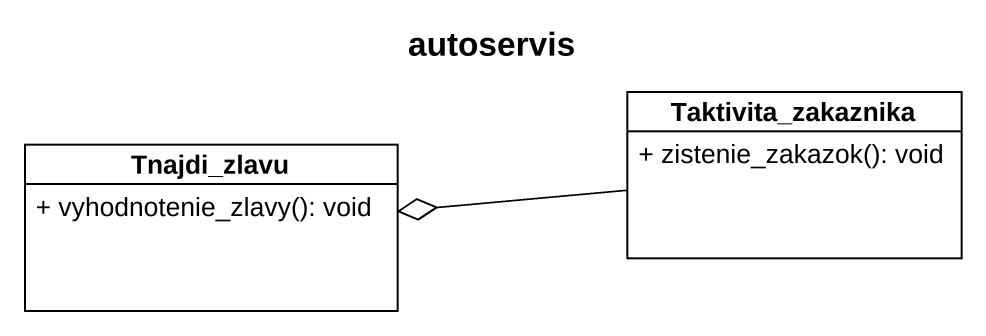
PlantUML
@startuml
title autoservis
hide circle
hide empty members
skinparam classAttributeIconSize 0
class Tnajdi_zlavu {
  + vyhodnotenie_zlavy(): void
}
class Taktivita_zakaznika {
  + zistenie_zakazok(): void
}
Taktivita_zakaznika -left-o Tnajdi_zlavu
@enduml
